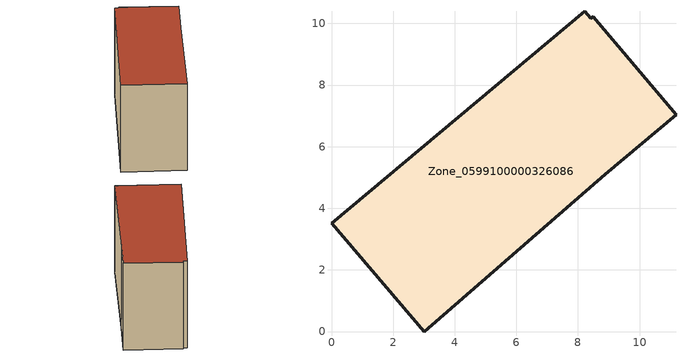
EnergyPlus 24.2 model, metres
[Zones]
Zone_0599100000326086
 floor ground (C_G): 8.89,5.11 3.01,0 0,3.51 8.23,10.39 8.41,10.16 8.49,10.22 11.18,7.04 z0
 wall outside (C_F): 8.23,10.39 0,3.51 3.01,0 8.89,5.11 11.18,7.04 8.49,10.22 8.41,10.16 8.23,10.39 z0:6.95
 roof outside (C_R): 11.18,7.04 8.49,10.22 8.41,10.16 8.23,10.39 0,3.51 3.01,0 8.89,5.11 z6.95
[BUILDING]
Pand.0599100000326086: North Axis=0; Terrain=City; Loads Convergence Tolerance Value=0.04; Temperature Convergence Tolerance Value=0.4; Solar Distribution=FullExterior; Maximum Number of Warmup Days=25; Minimum Number of Warmup Days=1
[Site:Location]
Rotterdam.The.Hague.AP_ZH_NLD Design_Conditions: Latitude=51.96; Longitude=4.45; Time Zone=1; Elevation=-4.5
[SITE:GROUNDTEMPERATURE:BUILDINGSURFACE]
18, 18, 18, 18, 18, 18, 18, 18, 18, 18, 18, 18
[MATERIAL] Thermal Absorptance=0.9; Solar Absorptance=0.7; Visible Absorptance=0.7
Name | Roughness | Thickness | Conductivity | Density | Specific Heat
G.TI.1946 | MediumSmooth | 0.15 | 1 | 540 | 1210
F.TI.1946 | Rough | 0.3 | 0.857143 | 1920 | 840
R.TI.1946 | MediumRough | 0.2 | 0.1 | 1500 | 1000
[CONSTRUCTION]
C_G: G.TI.1946
C_F: F.TI.1946
C_R: R.TI.1946
[ZONE]
Zone_0599100000326086: Type=1; Multiplier=1; Ceiling Height=Autocalculate; Volume=Autocalculate; Floor Area=autocalculate; Part of Total Floor Area=Yes
[ZONEINFILTRATION:DESIGNFLOWRATE]
Infil_Zone_0599100000326086: Zone or ZoneList or Space or SpaceList=Zone_0599100000326086; Schedule=AlwaysOn; Design Flow Rate Calculation Method=Flow/Area; Flow Rate per Floor Area=0.003; Constant Term Coefficient=1; Temperature Term Coefficient=0; Velocity Term Coefficient=0; Velocity Squared Term Coefficient=0
[HVACTEMPLATE:ZONE:IDEALLOADSAIRSYSTEM]
Zone_0599100000326086: Maximum Heating Supply Air Temperature=50; Minimum Cooling Supply Air Temperature=13; Maximum Heating Supply Air Humidity Ratio=0.0156; Minimum Cooling Supply Air Humidity Ratio=0.0077; Heating Limit=NoLimit; Cooling Limit=NoLimit; Dehumidification Control Type=ConstantSensibleHeatRatio; Cooling Sensible Heat Ratio=0.7; Dehumidification Setpoint=60; Humidification Control Type=None; Humidification Setpoint=30; Outdoor Air Method=None; Outdoor Air Flow Rate per Person=0.00944; Outdoor Air Flow Rate per Zone Floor Area=0; Outdoor Air Flow Rate per Zone=0; Demand Controlled Ventilation Type=None; Outdoor Air Economizer Type=NoEconomizer; Heat Recovery Type=None; Sensible Heat Recovery Effectiveness=0.7; Latent Heat Recovery Effectiveness=0.65
[ZONECONTROL:THERMOSTAT]
ThermostatControl_Zone_0599100000326086: Zone or ZoneList=Zone_0599100000326086; Control Type Schedule=DualSetpointControlType; Control 1=Thermostat_Zone_0599100000326086; Temperature Difference Between Cutout And Setpoint=0
[THERMOSTATSETPOINT:DUALSETPOINT]
Thermostat_Zone_0599100000326086: Heating Setpoint Temperature Schedule=HeatingSetpoint_Zone_0599100000326086; Cooling Setpoint Temperature Schedule=CoolingSetpoint_Zone_0599100000326086
[SCHEDULE:COMPACT]
HeatingSetpoint_Zone_0599100000326086: Through: 12/31, For: AllDays, Until: 24:00, 21
CoolingSetpoint_Zone_0599100000326086: Through: 12/31, For: AllDays, Until: 24:00, 24
DualSetpointControlType: Through: 12/31, For: AllDays, Until: 24:00, 4
AlwaysOn: Through: 12/31, For: AllDays, Until: 24:00, 1
